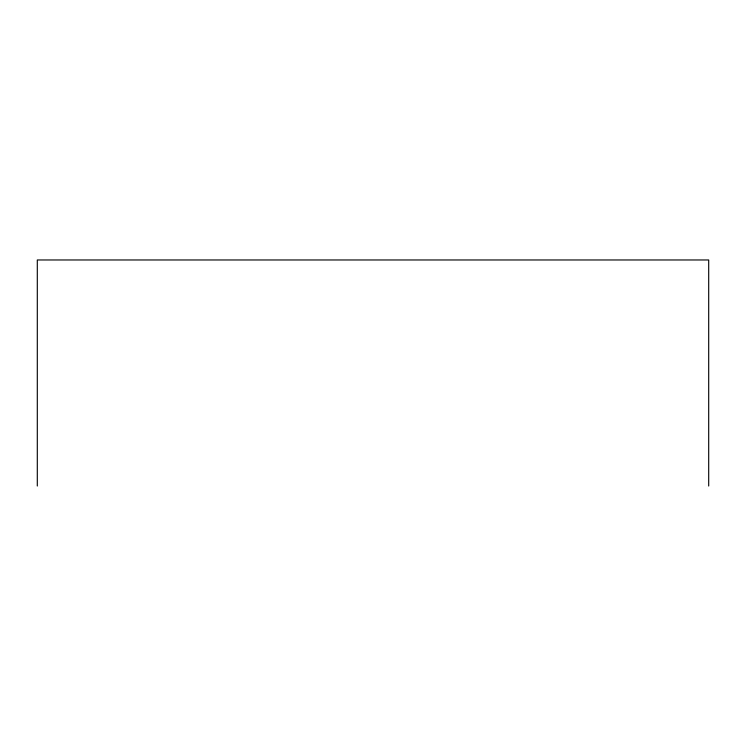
<?xml version="1.0" encoding="UTF-8"?>
<svg xmlns="http://www.w3.org/2000/svg" width="746" height="746" viewBox="0 0 746 746"><rect width="100%" height="100%" fill="white"/><g stroke="black" fill="none" stroke-linecap="round" stroke-linejoin="round"><path stroke-width="1.12" d="M708.7 486.028L708.7 259.972L37.3 259.972L37.3 486.028"/></g></svg>
